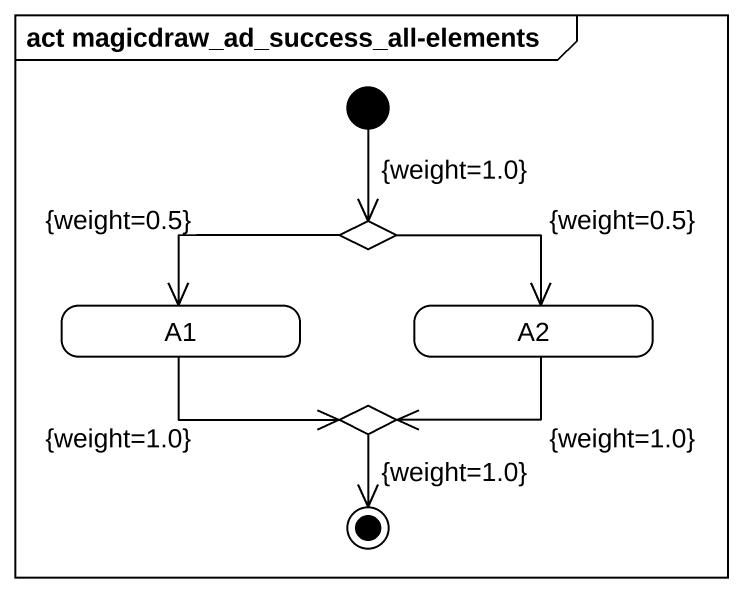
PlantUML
@startuml
mainframe act magicdraw_ad_success_all-elements
hide empty description
state choice1 <<choice>>
state A1
state A2
state choice2 <<choice>>
[*] --> choice1 : {weight=1.0}
choice1 -left-> A1 : {weight=0.5}
choice1 -right-> A2 : {weight=0.5}
A1 -right-> choice2 : {weight=1.0}
A2 -left-> choice2 : {weight=1.0}
choice2 --> [*] : {weight=1.0}
@enduml
